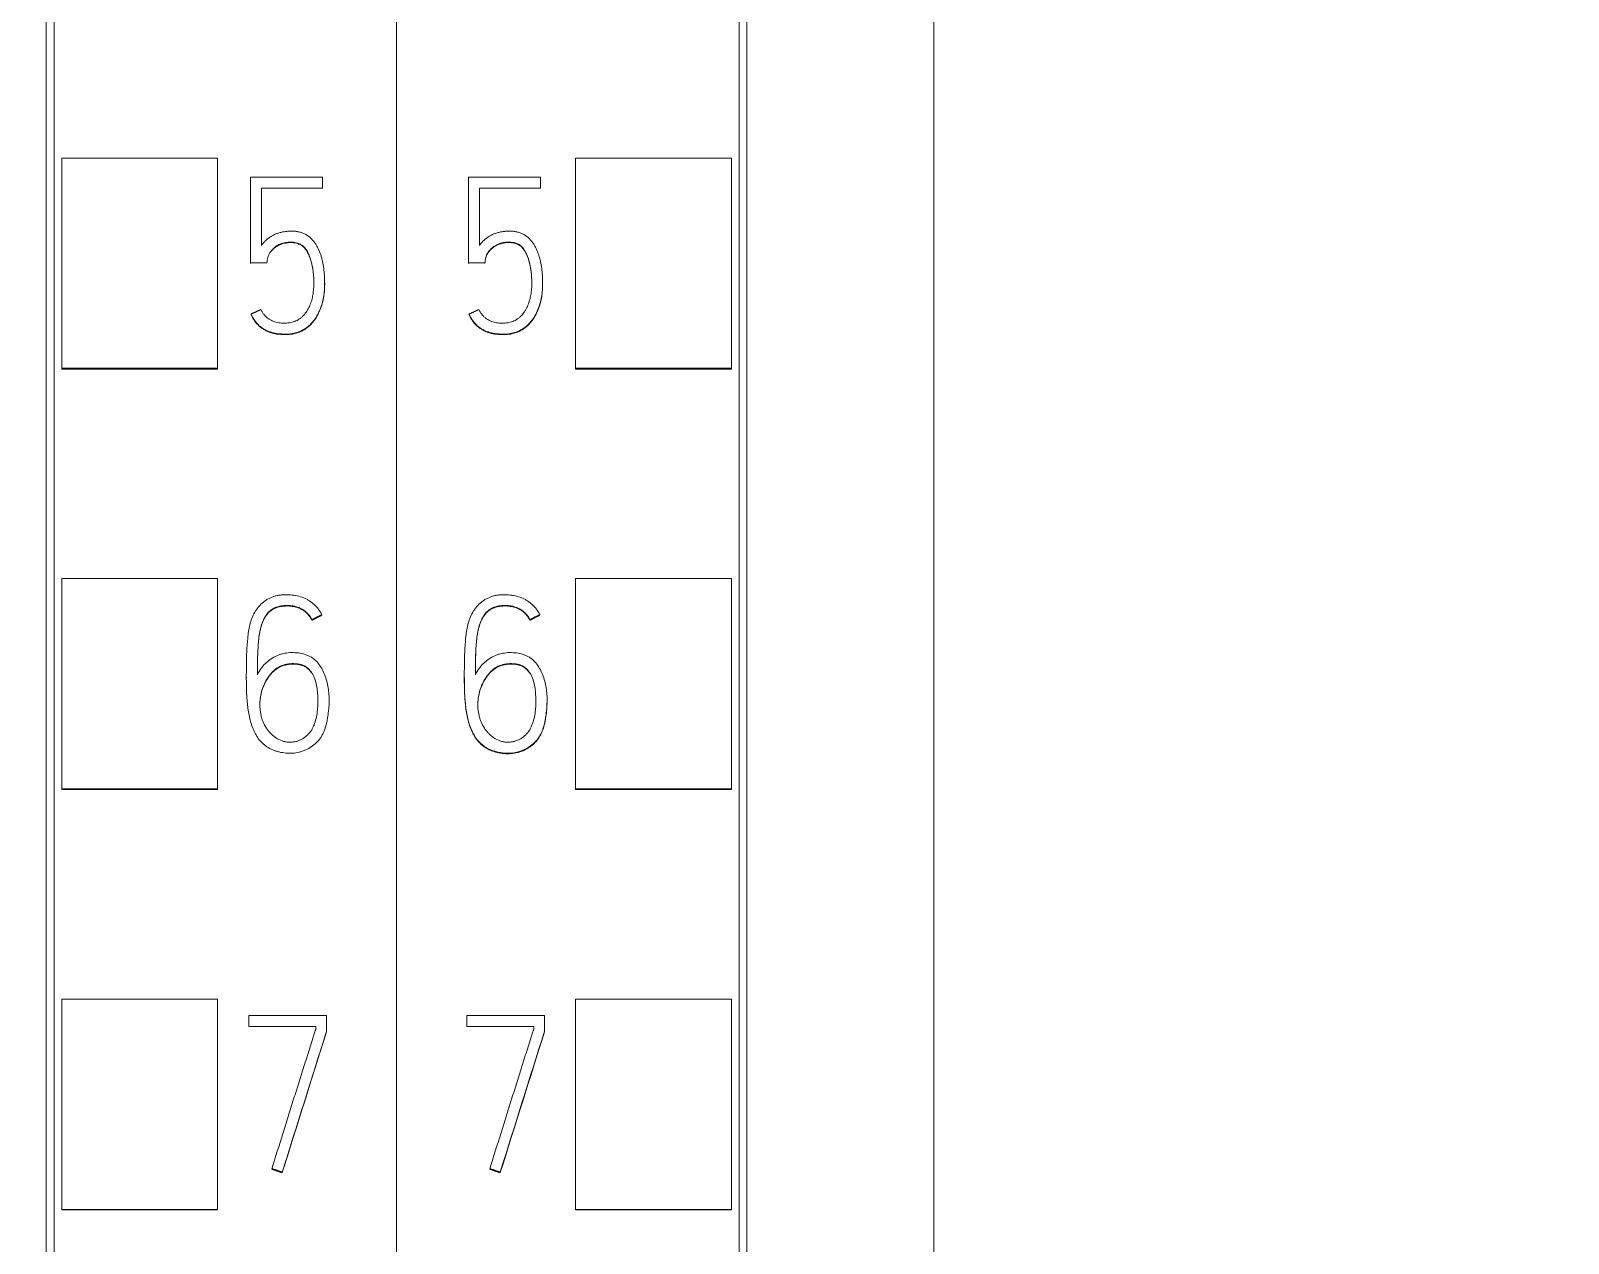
# Model space of a CAD drawing. Header units: millimetres. Extents: x 1359 to 3577, y 1333 to 3557.
# Drawn here: x 2831.47 to 2851.22, y 3219.21 to 3234.78 of the extents above; entities that cross this region are included whole.
import ezdxf

# ---------------------------------------------------------------- set-up
doc = ezdxf.new("R2010")
doc.units = ezdxf.units.MM
doc.set_wipeout_variables(frame=1)
doc.layers.add('000-PI-Oprema', color=30, linetype='Continuous', lineweight=5)
doc.layers.add('002-PI-Kabelska kanalica', color=150, linetype='Continuous')

# ---------------------------------------------------------------- blocks, each defined once
blk = doc.blocks.new('S7-1500 DQ HF - 6ES7522-1BL01-0AB0')
blk.add_wipeout([(0, 147), (34.8, 147), (34.8, 0), (0, 0)])
at = {"layer": '000-PI-Oprema', "color": 0, "linetype": 'ByBlock', "lineweight": 0}
for p, q in [((0, 134.681), (0, 21.262)), ((34.8, 134.681), (34.8, 21.262)), ((4.4, 132.4), (4.4, 23.585)), ((30.4, 23.585), (30.4, 132.4)), ((2.3, 47.36), (2.3, 50.061)), ((4.3, 50.061), (2.3, 50.061)), ((4.3, 47.36), (4.3, 50.061)), ((30.5, 47.36), (30.5, 50.061)), ((30.5, 50.061), (32.5, 50.061)), ((32.5, 47.36), (32.5, 50.061)), ((0.924, 49.813), (0.924, 48.714)), ((1.848, 49.813), (0.924, 49.813)), ((1.848, 49.674), (1.848, 49.813)), ((32.924, 49.813), (32.924, 48.714)), ((33.848, 49.813), (32.924, 49.813)), ((33.848, 49.674), (33.848, 49.813)), ((1.063, 48.936), (1.063, 49.674)), ((1.063, 49.674), (1.848, 49.674)), ((1.848, 49.674), (1.848, 49.668)), ((33.063, 48.936), (33.063, 49.674)), ((33.063, 49.674), (33.848, 49.674)), ((33.848, 49.674), (33.848, 49.668)), ((0.924, 48.714), (0.924, 48.708)), ((0.924, 48.714), (1.135, 48.714)), ((1.135, 48.714), (1.135, 48.708)), ((32.924, 48.714), (32.924, 48.708)), ((32.924, 48.714), (33.135, 48.714)), ((1.876, 48.449), (1.876, 48.455)), ((33.876, 48.449), (33.876, 48.455)), ((0.93, 48.057), (0.93, 48.051)), ((32.93, 48.057), (32.93, 48.051)), ((2.3, 47.35), (2.3, 47.36)), ((4.3, 47.36), (2.3, 47.36)), ((4.3, 47.35), (2.3, 47.35)), ((4.3, 47.35), (4.3, 47.36)), ((30.5, 47.35), (30.5, 47.36)), ((30.5, 47.36), (32.5, 47.36)), ((30.5, 47.35), (32.5, 47.35)), ((32.5, 47.35), (32.5, 47.36)), ((2.3, 41.958), (2.3, 44.659)), ((4.3, 44.659), (2.3, 44.659)), ((4.3, 41.958), (4.3, 44.659)), ((30.5, 41.958), (30.5, 44.659)), ((30.5, 44.659), (32.5, 44.659)), ((32.5, 41.958), (32.5, 44.659)), ((1.713, 44.131), (1.713, 44.124)), ((1.841, 44.197), (1.841, 44.191)), ((33.713, 44.131), (33.713, 44.124)), ((33.841, 44.197), (33.841, 44.191)), ((0.87, 43.39), (0.87, 43.384)), ((32.87, 43.39), (32.87, 43.384)), ((1.933, 43.09), (1.933, 43.097)), ((33.933, 43.09), (33.933, 43.097)), ((2.3, 41.95), (2.3, 41.958)), ((4.3, 41.958), (2.3, 41.958)), ((4.3, 41.95), (2.3, 41.95)), ((4.3, 41.95), (4.3, 41.958)), ((30.5, 41.95), (30.5, 41.958)), ((30.5, 41.958), (32.5, 41.958)), ((30.5, 41.95), (32.5, 41.95)), ((32.5, 41.95), (32.5, 41.958)), ((2.3, 36.556), (2.3, 39.257)), ((4.3, 39.257), (2.3, 39.257)), ((4.3, 36.556), (4.3, 39.257)), ((30.5, 36.556), (30.5, 39.257)), ((30.5, 39.257), (32.5, 39.257)), ((32.5, 36.556), (32.5, 39.257)), ((0.901, 38.906), (0.901, 39.048)), ((0.901, 39.048), (1.899, 39.048)), ((1.899, 39.048), (1.899, 38.845)), ((32.901, 38.906), (32.901, 39.048)), ((32.901, 39.048), (33.899, 39.048)), ((33.899, 39.048), (33.899, 38.845)), ((1.761, 38.906), (0.901, 38.906)), ((1.761, 38.867), (1.761, 38.906)), ((1.899, 38.845), (1.899, 38.839)), ((33.761, 38.906), (32.901, 38.906)), ((33.761, 38.867), (33.761, 38.906)), ((33.899, 38.845), (33.899, 38.839)), ((1.198, 37.08), (1.198, 37.074)), ((1.331, 37.036), (1.331, 37.029)), ((33.198, 37.08), (33.198, 37.074)), ((33.331, 37.036), (33.331, 37.029)), ((4.3, 36.556), (2.3, 36.556)), ((2.3, 36.55), (2.3, 36.556)), ((4.3, 36.55), (2.3, 36.55)), ((4.3, 36.55), (4.3, 36.556)), ((30.5, 36.55), (30.5, 36.556)), ((30.5, 36.556), (32.5, 36.556)), ((30.5, 36.55), (32.5, 36.55)), ((32.5, 36.55), (32.5, 36.556))]:
    blk.add_line(p, q, dxfattribs=at)
for centre, major_axis, ratio, start_param, end_param in [((13.871, 15.021), (313.796, 999.598), 0.017716, 1.552522, 1.554333), ((13.882, 15.012), (313.87, 999.835), 0.017722, 1.552527, 1.554337), ((45.942, 14.889), (314.693, 1002.461), 0.017767, 1.552474, 1.55428), ((45.677, 15.394), (311.246, 991.457), 0.017574, 1.552664, 1.55449)]:
    blk.add_ellipse(centre, major_axis=major_axis, ratio=ratio, start_param=start_param, end_param=end_param, dxfattribs=at)
for points, knots in [([(4.5, 132.586), (4.5, 129.542), (4.5, 119.972), (4.5, 105.802), (4.5, 91.235), (4.5, 77.025), (4.5, 62.731), (4.5, 47.245), (4.5, 34.605), (4.5, 26.64), (4.5, 23.299)], [0, 0, 0, 0, 0.083934, 0.263736, 0.389889, 0.484142, 0.653794, 0.78188, 0.908517, 1, 1, 1, 1]), ([(30.3, 23.299), (30.3, 26.64), (30.3, 34.605), (30.3, 47.245), (30.3, 62.731), (30.3, 77.025), (30.3, 91.235), (30.3, 105.802), (30.3, 119.972), (30.3, 129.542), (30.3, 132.586)], [0, 0, 0, 0, 0.091483, 0.21812, 0.346206, 0.515858, 0.610111, 0.736264, 0.916066, 1, 1, 1, 1]), ([(6.9, 129.52), (6.9, 127.497), (6.9, 118.948), (6.9, 105.802), (6.9, 91.235), (6.9, 77.025), (6.9, 62.731), (6.9, 47.245), (6.9, 34.486), (6.9, 25.605), (6.9, 21.348), (6.9, 20.55)], [0, 0, 0, 0, 0.055935, 0.236292, 0.362833, 0.457376, 0.627551, 0.756032, 0.883059, 0.978086, 1, 1, 1, 1]), ([(0.93, 48.057), (0.942, 48.031), (0.956, 48.005), (0.98, 47.969), (0.988, 47.958), (1.007, 47.935), (1.018, 47.925), (1.039, 47.905), (1.05, 47.896), (1.073, 47.879), (1.085, 47.871), (1.11, 47.856), (1.123, 47.849), (1.15, 47.836), (1.163, 47.831), (1.191, 47.822), (1.205, 47.818), (1.233, 47.811), (1.248, 47.808), (1.277, 47.804), (1.291, 47.803), (1.313, 47.802), (1.32, 47.801), (1.335, 47.8), (1.342, 47.8), (1.364, 47.799), (1.379, 47.799), (1.408, 47.8), (1.423, 47.801), (1.452, 47.804), (1.466, 47.807), (1.495, 47.813), (1.51, 47.817), (1.551, 47.83), (1.578, 47.842), (1.617, 47.864), (1.629, 47.872), (1.653, 47.889), (1.664, 47.898), (1.686, 47.918), (1.697, 47.928), (1.717, 47.949), (1.727, 47.961), (1.753, 47.996), (1.769, 48.02), (1.79, 48.059), (1.797, 48.072), (1.809, 48.098), (1.815, 48.112), (1.831, 48.153), (1.84, 48.181), (1.855, 48.237), (1.861, 48.266), (1.867, 48.309), (1.869, 48.323), (1.872, 48.352), (1.873, 48.367), (1.876, 48.411), (1.876, 48.44), (1.875, 48.499), (1.873, 48.557), (1.868, 48.615), (1.86, 48.673), (1.855, 48.702), (1.846, 48.745), (1.842, 48.759), (1.835, 48.788), (1.83, 48.802), (1.817, 48.844), (1.806, 48.871), (1.786, 48.911), (1.779, 48.924), (1.765, 48.949), (1.757, 48.961), (1.731, 48.997), (1.712, 49.019), (1.667, 49.058), (1.643, 49.074), (1.603, 49.094), (1.589, 49.1), (1.561, 49.109), (1.547, 49.112), (1.518, 49.118), (1.503, 49.12), (1.474, 49.122), (1.459, 49.122), (1.429, 49.122), (1.415, 49.121), (1.386, 49.119), (1.371, 49.117), (1.342, 49.113), (1.328, 49.11), (1.299, 49.103), (1.285, 49.098), (1.257, 49.089), (1.243, 49.083), (1.217, 49.071), (1.204, 49.064), (1.179, 49.048), (1.166, 49.04), (1.143, 49.022), (1.132, 49.013), (1.11, 48.993), (1.1, 48.982), (1.081, 48.96), (1.071, 48.949), (1.063, 48.936)], [0, 0, 0, 0, 0.03125, 0.03125, 0.046875, 0.046875, 0.0625, 0.0625, 0.078125, 0.078125, 0.09375, 0.09375, 0.109375, 0.109375, 0.125, 0.125, 0.140625, 0.140625, 0.15625, 0.15625, 0.171875, 0.171875, 0.179688, 0.179688, 0.1875, 0.1875, 0.203125, 0.203125, 0.21875, 0.21875, 0.234375, 0.234375, 0.25, 0.25, 0.28125, 0.28125, 0.296875, 0.296875, 0.3125, 0.3125, 0.328125, 0.328125, 0.34375, 0.34375, 0.375, 0.375, 0.390625, 0.390625, 0.40625, 0.40625, 0.4375, 0.4375, 0.46875, 0.46875, 0.484375, 0.484375, 0.5, 0.5, 0.53125, 0.53125, 0.5625, 0.59375, 0.59375, 0.625, 0.625, 0.640625, 0.640625, 0.65625, 0.65625, 0.6875, 0.6875, 0.703125, 0.703125, 0.71875, 0.71875, 0.75, 0.75, 0.78125, 0.78125, 0.796875, 0.796875, 0.8125, 0.8125, 0.828125, 0.828125, 0.84375, 0.84375, 0.859375, 0.859375, 0.875, 0.875, 0.890625, 0.890625, 0.90625, 0.90625, 0.921875, 0.921875, 0.9375, 0.9375, 0.953125, 0.953125, 0.96875, 0.96875, 0.984375, 0.984375, 1, 1, 1, 1]), ([(1.135, 48.714), (1.136, 48.738), (1.139, 48.761), (1.148, 48.794), (1.152, 48.805), (1.161, 48.826), (1.166, 48.837), (1.178, 48.856), (1.185, 48.865), (1.2, 48.883), (1.208, 48.891), (1.225, 48.907), (1.234, 48.914), (1.253, 48.928), (1.263, 48.934), (1.283, 48.945), (1.293, 48.951), (1.314, 48.96), (1.325, 48.963), (1.359, 48.973), (1.381, 48.978), (1.416, 48.98), (1.428, 48.981), (1.451, 48.981), (1.462, 48.98), (1.485, 48.978), (1.497, 48.976), (1.514, 48.973), (1.519, 48.971), (1.53, 48.968), (1.536, 48.966), (1.552, 48.96), (1.563, 48.955), (1.582, 48.943), (1.592, 48.936), (1.609, 48.921), (1.617, 48.912), (1.632, 48.894), (1.638, 48.885), (1.657, 48.855), (1.667, 48.835), (1.685, 48.792), (1.693, 48.77), (1.712, 48.704), (1.721, 48.659), (1.73, 48.591), (1.732, 48.568), (1.735, 48.522), (1.736, 48.499), (1.737, 48.43), (1.735, 48.384), (1.726, 48.316), (1.723, 48.293), (1.715, 48.26), (1.712, 48.248), (1.706, 48.226), (1.703, 48.215), (1.692, 48.182), (1.683, 48.16), (1.667, 48.129), (1.662, 48.119), (1.65, 48.099), (1.644, 48.089), (1.623, 48.061), (1.609, 48.044), (1.584, 48.019), (1.575, 48.012), (1.557, 47.997), (1.547, 47.991), (1.528, 47.978), (1.518, 47.973), (1.496, 47.963), (1.486, 47.959), (1.452, 47.949), (1.429, 47.945), (1.395, 47.942), (1.383, 47.941), (1.36, 47.94), (1.348, 47.94), (1.313, 47.941), (1.29, 47.944), (1.257, 47.951), (1.245, 47.954), (1.223, 47.961), (1.212, 47.965), (1.18, 47.98), (1.161, 47.992), (1.133, 48.013), (1.124, 48.021), (1.108, 48.037), (1.092, 48.055), (1.08, 48.074), (1.068, 48.094), (1.062, 48.105), (1.057, 48.115)], [0, 0, 0, 0, 0.03125, 0.03125, 0.046875, 0.046875, 0.0625, 0.0625, 0.078125, 0.078125, 0.09375, 0.09375, 0.109375, 0.109375, 0.125, 0.125, 0.140625, 0.140625, 0.15625, 0.15625, 0.1875, 0.1875, 0.203125, 0.203125, 0.21875, 0.21875, 0.234375, 0.234375, 0.242187, 0.242187, 0.25, 0.25, 0.265625, 0.265625, 0.28125, 0.28125, 0.296875, 0.296875, 0.3125, 0.3125, 0.34375, 0.34375, 0.375, 0.375, 0.4375, 0.4375, 0.46875, 0.46875, 0.5, 0.5, 0.5625, 0.5625, 0.59375, 0.59375, 0.609375, 0.609375, 0.625, 0.625, 0.65625, 0.65625, 0.671875, 0.671875, 0.6875, 0.6875, 0.71875, 0.71875, 0.734375, 0.734375, 0.75, 0.75, 0.765625, 0.765625, 0.78125, 0.78125, 0.8125, 0.8125, 0.828125, 0.828125, 0.84375, 0.84375, 0.875, 0.875, 0.890625, 0.890625, 0.90625, 0.90625, 0.9375, 0.9375, 0.953125, 0.953125, 0.96875, 0.984375, 0.984375, 1, 1, 1, 1]), ([(32.93, 48.057), (32.942, 48.031), (32.956, 48.005), (32.98, 47.969), (32.988, 47.958), (33.007, 47.935), (33.018, 47.925), (33.039, 47.905), (33.05, 47.896), (33.073, 47.879), (33.085, 47.871), (33.11, 47.856), (33.123, 47.849), (33.15, 47.836), (33.163, 47.831), (33.191, 47.822), (33.205, 47.818), (33.233, 47.811), (33.248, 47.808), (33.277, 47.804), (33.291, 47.803), (33.313, 47.802), (33.32, 47.801), (33.335, 47.8), (33.342, 47.8), (33.364, 47.799), (33.379, 47.799), (33.408, 47.8), (33.423, 47.801), (33.452, 47.804), (33.466, 47.807), (33.495, 47.813), (33.51, 47.817), (33.551, 47.83), (33.578, 47.842), (33.617, 47.864), (33.629, 47.872), (33.653, 47.889), (33.664, 47.898), (33.686, 47.918), (33.697, 47.928), (33.717, 47.949), (33.727, 47.961), (33.753, 47.996), (33.769, 48.02), (33.79, 48.059), (33.797, 48.072), (33.809, 48.098), (33.815, 48.112), (33.831, 48.153), (33.84, 48.181), (33.855, 48.237), (33.861, 48.266), (33.867, 48.309), (33.869, 48.323), (33.872, 48.352), (33.873, 48.367), (33.876, 48.411), (33.876, 48.44), (33.875, 48.499), (33.873, 48.557), (33.868, 48.615), (33.86, 48.673), (33.855, 48.702), (33.846, 48.745), (33.842, 48.759), (33.835, 48.788), (33.83, 48.802), (33.817, 48.844), (33.806, 48.871), (33.786, 48.911), (33.779, 48.924), (33.765, 48.949), (33.757, 48.961), (33.731, 48.997), (33.712, 49.019), (33.667, 49.058), (33.643, 49.074), (33.603, 49.094), (33.589, 49.1), (33.561, 49.109), (33.547, 49.112), (33.518, 49.118), (33.503, 49.12), (33.474, 49.122), (33.459, 49.122), (33.429, 49.122), (33.415, 49.121), (33.386, 49.119), (33.371, 49.117), (33.342, 49.113), (33.328, 49.11), (33.299, 49.103), (33.285, 49.098), (33.257, 49.089), (33.243, 49.083), (33.217, 49.071), (33.204, 49.064), (33.179, 49.048), (33.166, 49.04), (33.143, 49.022), (33.132, 49.013), (33.11, 48.993), (33.1, 48.982), (33.081, 48.96), (33.071, 48.949), (33.063, 48.936)], [0, 0, 0, 0, 0.03125, 0.03125, 0.046875, 0.046875, 0.0625, 0.0625, 0.078125, 0.078125, 0.09375, 0.09375, 0.109375, 0.109375, 0.125, 0.125, 0.140625, 0.140625, 0.15625, 0.15625, 0.171875, 0.171875, 0.179687, 0.179687, 0.1875, 0.1875, 0.203125, 0.203125, 0.21875, 0.21875, 0.234375, 0.234375, 0.25, 0.25, 0.28125, 0.28125, 0.296875, 0.296875, 0.3125, 0.3125, 0.328125, 0.328125, 0.34375, 0.34375, 0.375, 0.375, 0.390625, 0.390625, 0.40625, 0.40625, 0.4375, 0.4375, 0.46875, 0.46875, 0.484375, 0.484375, 0.5, 0.5, 0.53125, 0.53125, 0.5625, 0.59375, 0.59375, 0.625, 0.625, 0.640625, 0.640625, 0.65625, 0.65625, 0.6875, 0.6875, 0.703125, 0.703125, 0.71875, 0.71875, 0.75, 0.75, 0.78125, 0.78125, 0.796875, 0.796875, 0.8125, 0.8125, 0.828125, 0.828125, 0.84375, 0.84375, 0.859375, 0.859375, 0.875, 0.875, 0.890625, 0.890625, 0.90625, 0.90625, 0.921875, 0.921875, 0.9375, 0.9375, 0.953125, 0.953125, 0.96875, 0.96875, 0.984375, 0.984375, 1, 1, 1, 1]), ([(33.135, 48.714), (33.136, 48.738), (33.139, 48.761), (33.148, 48.794), (33.152, 48.805), (33.161, 48.827), (33.166, 48.837), (33.179, 48.856), (33.186, 48.866), (33.197, 48.879), (33.201, 48.883), (33.209, 48.892), (33.213, 48.896), (33.234, 48.915), (33.253, 48.929), (33.284, 48.946), (33.294, 48.951), (33.315, 48.96), (33.326, 48.964), (33.359, 48.974), (33.383, 48.978), (33.417, 48.981), (33.429, 48.981), (33.452, 48.981), (33.463, 48.98), (33.498, 48.977), (33.521, 48.972), (33.548, 48.962), (33.554, 48.959), (33.564, 48.954), (33.569, 48.951), (33.584, 48.942), (33.593, 48.935), (33.606, 48.924), (33.61, 48.92), (33.618, 48.911), (33.629, 48.898), (33.639, 48.884), (33.651, 48.864), (33.657, 48.854), (33.667, 48.833), (33.672, 48.823), (33.685, 48.791), (33.693, 48.769), (33.706, 48.725), (33.712, 48.703), (33.718, 48.669), (33.72, 48.658), (33.724, 48.635), (33.729, 48.601), (33.732, 48.567), (33.735, 48.521), (33.736, 48.498), (33.737, 48.43), (33.735, 48.385), (33.728, 48.328), (33.726, 48.316), (33.722, 48.294), (33.72, 48.282), (33.713, 48.248), (33.707, 48.226), (33.692, 48.182), (33.683, 48.161), (33.662, 48.119), (33.65, 48.099), (33.624, 48.062), (33.609, 48.044), (33.584, 48.02), (33.575, 48.012), (33.557, 47.998), (33.548, 47.991), (33.528, 47.979), (33.518, 47.973), (33.497, 47.963), (33.486, 47.959), (33.453, 47.949), (33.43, 47.945), (33.395, 47.942), (33.383, 47.941), (33.36, 47.94), (33.349, 47.94), (33.314, 47.941), (33.291, 47.944), (33.257, 47.951), (33.246, 47.954), (33.224, 47.961), (33.213, 47.965), (33.192, 47.975), (33.181, 47.98), (33.161, 47.992), (33.152, 47.999), (33.124, 48.02), (33.107, 48.036), (33.086, 48.064), (33.08, 48.074), (33.068, 48.094), (33.062, 48.105), (33.057, 48.115)], [0, 0, 0, 0, 0.03125, 0.03125, 0.046875, 0.046875, 0.0625, 0.0625, 0.078125, 0.078125, 0.085937, 0.085937, 0.09375, 0.09375, 0.125, 0.125, 0.140625, 0.140625, 0.15625, 0.15625, 0.1875, 0.1875, 0.203125, 0.203125, 0.21875, 0.21875, 0.25, 0.25, 0.257812, 0.257812, 0.265625, 0.265625, 0.28125, 0.28125, 0.289062, 0.289062, 0.296875, 0.3125, 0.3125, 0.328125, 0.328125, 0.34375, 0.34375, 0.375, 0.375, 0.40625, 0.40625, 0.421875, 0.421875, 0.4375, 0.46875, 0.46875, 0.5, 0.5, 0.5625, 0.5625, 0.578125, 0.578125, 0.59375, 0.59375, 0.625, 0.625, 0.65625, 0.65625, 0.6875, 0.6875, 0.71875, 0.71875, 0.734375, 0.734375, 0.75, 0.75, 0.765625, 0.765625, 0.78125, 0.78125, 0.8125, 0.8125, 0.828125, 0.828125, 0.84375, 0.84375, 0.875, 0.875, 0.890625, 0.890625, 0.90625, 0.90625, 0.921875, 0.921875, 0.9375, 0.9375, 0.96875, 0.96875, 0.984375, 0.984375, 1, 1, 1, 1]), ([(1.736, 48.451), (1.736, 48.457), (1.736, 48.463), (1.736, 48.492), (1.735, 48.514), (1.732, 48.56), (1.73, 48.583), (1.724, 48.628), (1.721, 48.651), (1.712, 48.697), (1.706, 48.719), (1.696, 48.752), (1.692, 48.763), (1.685, 48.785), (1.681, 48.796), (1.667, 48.828), (1.657, 48.849), (1.639, 48.878), (1.632, 48.887), (1.617, 48.906), (1.609, 48.914), (1.592, 48.93), (1.583, 48.937), (1.563, 48.949), (1.553, 48.954), (1.531, 48.962), (1.52, 48.965), (1.497, 48.97), (1.486, 48.972), (1.463, 48.974), (1.451, 48.975), (1.428, 48.975), (1.417, 48.974), (1.393, 48.972), (1.382, 48.971), (1.359, 48.967), (1.337, 48.961), (1.315, 48.954), (1.294, 48.945), (1.283, 48.94), (1.253, 48.922), (1.234, 48.909), (1.209, 48.886), (1.201, 48.877), (1.186, 48.86), (1.179, 48.85), (1.166, 48.831), (1.161, 48.821), (1.152, 48.799), (1.148, 48.788), (1.142, 48.766), (1.14, 48.755), (1.137, 48.732), (1.136, 48.72), (1.135, 48.708)], [0, 0, 0, 0, 0.015899, 0.015899, 0.077406, 0.077406, 0.138912, 0.138912, 0.200418, 0.200418, 0.261925, 0.261925, 0.292678, 0.292678, 0.323431, 0.323431, 0.384937, 0.384937, 0.41569, 0.41569, 0.446443, 0.446443, 0.477197, 0.477197, 0.50795, 0.50795, 0.538703, 0.538703, 0.569456, 0.569456, 0.600209, 0.600209, 0.630962, 0.630962, 0.661715, 0.661715, 0.692469, 0.723222, 0.723222, 0.753975, 0.753975, 0.815481, 0.815481, 0.846234, 0.846234, 0.876987, 0.876987, 0.907741, 0.907741, 0.938494, 0.938494, 0.969247, 0.969247, 1, 1, 1, 1]), ([(33.736, 48.45), (33.736, 48.456), (33.736, 48.461), (33.736, 48.488), (33.735, 48.511), (33.732, 48.557), (33.73, 48.579), (33.722, 48.647), (33.714, 48.692), (33.694, 48.759), (33.687, 48.781), (33.669, 48.823), (33.659, 48.844), (33.641, 48.874), (33.635, 48.883), (33.62, 48.902), (33.613, 48.911), (33.596, 48.927), (33.587, 48.934), (33.572, 48.944), (33.567, 48.947), (33.556, 48.952), (33.551, 48.954), (33.535, 48.961), (33.524, 48.964), (33.501, 48.969), (33.489, 48.971), (33.466, 48.974), (33.455, 48.974), (33.431, 48.975), (33.42, 48.974), (33.396, 48.973), (33.385, 48.971), (33.362, 48.967), (33.328, 48.959), (33.296, 48.946), (33.265, 48.929), (33.255, 48.923), (33.236, 48.909), (33.227, 48.902), (33.21, 48.887), (33.202, 48.878), (33.19, 48.865), (33.187, 48.861), (33.184, 48.857)], [0, 0, 0, 0, 0.015803, 0.015803, 0.087472, 0.087472, 0.159141, 0.159141, 0.30248, 0.30248, 0.374149, 0.374149, 0.445818, 0.445818, 0.481653, 0.481653, 0.517487, 0.517487, 0.553322, 0.553322, 0.571239, 0.571239, 0.589156, 0.589156, 0.624991, 0.624991, 0.660826, 0.660826, 0.69666, 0.69666, 0.732495, 0.732495, 0.768329, 0.768329, 0.804164, 0.875833, 0.875833, 0.911668, 0.911668, 0.947502, 0.947502, 0.983337, 0.983337, 1, 1, 1, 1]), ([(1.876, 48.449), (1.876, 48.428), (1.875, 48.406), (1.873, 48.356), (1.871, 48.327), (1.865, 48.284), (1.862, 48.269), (1.857, 48.24), (1.853, 48.226), (1.843, 48.183), (1.834, 48.155), (1.813, 48.1), (1.801, 48.074), (1.774, 48.021), (1.758, 47.996), (1.732, 47.961), (1.723, 47.95), (1.703, 47.928), (1.693, 47.917), (1.66, 47.887), (1.637, 47.87), (1.599, 47.847), (1.586, 47.841), (1.559, 47.828), (1.545, 47.823), (1.504, 47.808), (1.475, 47.801), (1.431, 47.795), (1.417, 47.794), (1.387, 47.793), (1.372, 47.793), (1.343, 47.794), (1.329, 47.795), (1.299, 47.796), (1.285, 47.797), (1.255, 47.801), (1.241, 47.803), (1.212, 47.81), (1.198, 47.814), (1.17, 47.823), (1.156, 47.828), (1.129, 47.84), (1.116, 47.846), (1.09, 47.861), (1.078, 47.87), (1.054, 47.887), (1.042, 47.896), (1.02, 47.916), (1.01, 47.926), (0.991, 47.948), (0.982, 47.96), (0.956, 47.998), (0.942, 48.024), (0.93, 48.051)], [0, 0, 0, 0, 0.044434, 0.044434, 0.104157, 0.104157, 0.134018, 0.134018, 0.16388, 0.16388, 0.223602, 0.223602, 0.283325, 0.283325, 0.343048, 0.343048, 0.37291, 0.37291, 0.402771, 0.402771, 0.462494, 0.462494, 0.492355, 0.492355, 0.522217, 0.522217, 0.58194, 0.58194, 0.611801, 0.611801, 0.641663, 0.641663, 0.671524, 0.671524, 0.701386, 0.701386, 0.731247, 0.731247, 0.761108, 0.761108, 0.79097, 0.79097, 0.820831, 0.820831, 0.850693, 0.850693, 0.880554, 0.880554, 0.910416, 0.910416, 0.940277, 0.940277, 1, 1, 1, 1]), ([(33.876, 48.449), (33.876, 48.428), (33.875, 48.406), (33.873, 48.356), (33.871, 48.327), (33.865, 48.284), (33.862, 48.269), (33.857, 48.24), (33.853, 48.226), (33.843, 48.183), (33.834, 48.155), (33.813, 48.1), (33.801, 48.074), (33.774, 48.021), (33.758, 47.996), (33.732, 47.961), (33.723, 47.95), (33.703, 47.928), (33.693, 47.917), (33.66, 47.887), (33.637, 47.87), (33.599, 47.847), (33.586, 47.841), (33.559, 47.828), (33.545, 47.823), (33.504, 47.808), (33.475, 47.801), (33.431, 47.795), (33.417, 47.794), (33.387, 47.793), (33.372, 47.793), (33.343, 47.794), (33.329, 47.795), (33.299, 47.796), (33.285, 47.797), (33.255, 47.801), (33.241, 47.803), (33.212, 47.81), (33.198, 47.814), (33.17, 47.823), (33.156, 47.828), (33.129, 47.84), (33.116, 47.846), (33.09, 47.861), (33.078, 47.87), (33.054, 47.887), (33.042, 47.896), (33.02, 47.916), (33.01, 47.926), (32.991, 47.948), (32.982, 47.96), (32.956, 47.998), (32.942, 48.024), (32.93, 48.051)], [0, 0, 0, 0, 0.044434, 0.044434, 0.104157, 0.104157, 0.134018, 0.134018, 0.16388, 0.16388, 0.223602, 0.223602, 0.283325, 0.283325, 0.343048, 0.343048, 0.37291, 0.37291, 0.402771, 0.402771, 0.462494, 0.462494, 0.492355, 0.492355, 0.522217, 0.522217, 0.58194, 0.58194, 0.611801, 0.611801, 0.641663, 0.641663, 0.671524, 0.671524, 0.701386, 0.701386, 0.731247, 0.731247, 0.761108, 0.761108, 0.79097, 0.79097, 0.820831, 0.820831, 0.850693, 0.850693, 0.880554, 0.880554, 0.910416, 0.910416, 0.940277, 0.940277, 1, 1, 1, 1]), ([(1.841, 44.197), (1.827, 44.222), (1.811, 44.246), (1.784, 44.281), (1.775, 44.292), (1.755, 44.313), (1.745, 44.323), (1.712, 44.352), (1.689, 44.369), (1.652, 44.391), (1.639, 44.398), (1.612, 44.41), (1.599, 44.415), (1.558, 44.429), (1.53, 44.437), (1.487, 44.444), (1.473, 44.447), (1.444, 44.45), (1.43, 44.451), (1.387, 44.453), (1.358, 44.453), (1.315, 44.449), (1.3, 44.448), (1.272, 44.443), (1.258, 44.44), (1.215, 44.428), (1.189, 44.418), (1.15, 44.398), (1.137, 44.391), (1.113, 44.375), (1.101, 44.367), (1.067, 44.34), (1.046, 44.319), (1.018, 44.286), (1.009, 44.275), (0.992, 44.251), (0.985, 44.239), (0.963, 44.202), (0.951, 44.175), (0.93, 44.121), (0.922, 44.093), (0.908, 44.037), (0.903, 44.009), (0.894, 43.953), (0.89, 43.924), (0.881, 43.839), (0.877, 43.781), (0.873, 43.666), (0.872, 43.609), (0.869, 43.436), (0.868, 43.321), (0.874, 43.177), (0.876, 43.149), (0.879, 43.092), (0.882, 43.063), (0.891, 42.977), (0.9, 42.921), (0.917, 42.85), (0.92, 42.836), (0.928, 42.808), (0.933, 42.794), (0.947, 42.753), (0.957, 42.726), (0.975, 42.687), (0.982, 42.674), (0.996, 42.649), (1.003, 42.636), (1.027, 42.599), (1.045, 42.577), (1.075, 42.546), (1.086, 42.536), (1.108, 42.517), (1.12, 42.508), (1.156, 42.484), (1.182, 42.471), (1.222, 42.454), (1.236, 42.449), (1.264, 42.44), (1.278, 42.436), (1.32, 42.425), (1.348, 42.421), (1.392, 42.417), (1.406, 42.416), (1.435, 42.415), (1.45, 42.416), (1.493, 42.419), (1.521, 42.423), (1.564, 42.434), (1.577, 42.438), (1.605, 42.447), (1.619, 42.453), (1.658, 42.47), (1.684, 42.484), (1.719, 42.509), (1.731, 42.518), (1.754, 42.536), (1.764, 42.546), (1.795, 42.577), (1.813, 42.599), (1.837, 42.636), (1.844, 42.649), (1.857, 42.675), (1.863, 42.688), (1.88, 42.728), (1.889, 42.756), (1.9, 42.798), (1.903, 42.812), (1.909, 42.84), (1.911, 42.855), (1.918, 42.898), (1.922, 42.926), (1.931, 43.013), (1.934, 43.07), (1.932, 43.156), (1.93, 43.185), (1.923, 43.242), (1.919, 43.271), (1.906, 43.329), (1.899, 43.357), (1.881, 43.412), (1.87, 43.44), (1.845, 43.493), (1.831, 43.518), (1.798, 43.566), (1.779, 43.588), (1.747, 43.618), (1.735, 43.628), (1.712, 43.645), (1.699, 43.652), (1.673, 43.666), (1.66, 43.672), (1.632, 43.683), (1.618, 43.687), (1.576, 43.699), (1.547, 43.704), (1.503, 43.708), (1.488, 43.708), (1.459, 43.709), (1.444, 43.709), (1.401, 43.706), (1.372, 43.702), (1.329, 43.692), (1.314, 43.688), (1.287, 43.679), (1.273, 43.674), (1.234, 43.656), (1.208, 43.642), (1.172, 43.617), (1.16, 43.608), (1.137, 43.589), (1.127, 43.58), (1.095, 43.549), (1.076, 43.527), (1.041, 43.48), (1.025, 43.455), (1.012, 43.429)], [0, 0, 0, 0, 0.015625, 0.015625, 0.023438, 0.023438, 0.03125, 0.03125, 0.046875, 0.046875, 0.054688, 0.054688, 0.0625, 0.0625, 0.078125, 0.078125, 0.085938, 0.085938, 0.09375, 0.09375, 0.109375, 0.109375, 0.117188, 0.117188, 0.125, 0.125, 0.140625, 0.140625, 0.148438, 0.148438, 0.15625, 0.15625, 0.171875, 0.171875, 0.179688, 0.179688, 0.1875, 0.1875, 0.203125, 0.203125, 0.21875, 0.21875, 0.234375, 0.234375, 0.25, 0.25, 0.28125, 0.28125, 0.3125, 0.3125, 0.375, 0.375, 0.390625, 0.390625, 0.40625, 0.40625, 0.4375, 0.4375, 0.445313, 0.445313, 0.453125, 0.453125, 0.46875, 0.46875, 0.476563, 0.476563, 0.484375, 0.484375, 0.5, 0.5, 0.507813, 0.507813, 0.515625, 0.515625, 0.53125, 0.53125, 0.539063, 0.539063, 0.546875, 0.546875, 0.5625, 0.5625, 0.570313, 0.570313, 0.578125, 0.578125, 0.59375, 0.59375, 0.601563, 0.601563, 0.609375, 0.609375, 0.625, 0.625, 0.632813, 0.632813, 0.640625, 0.640625, 0.65625, 0.65625, 0.664063, 0.664063, 0.671875, 0.671875, 0.6875, 0.6875, 0.695313, 0.695313, 0.703125, 0.703125, 0.71875, 0.71875, 0.75, 0.75, 0.765625, 0.765625, 0.78125, 0.78125, 0.796875, 0.796875, 0.8125, 0.8125, 0.828125, 0.828125, 0.84375, 0.84375, 0.851563, 0.851563, 0.859375, 0.859375, 0.867188, 0.867188, 0.875, 0.875, 0.890625, 0.890625, 0.898438, 0.898438, 0.90625, 0.90625, 0.921875, 0.921875, 0.929688, 0.929688, 0.9375, 0.9375, 0.953125, 0.953125, 0.960938, 0.960938, 0.96875, 0.96875, 0.984375, 0.984375, 1, 1, 1, 1]), ([(33.841, 44.197), (33.827, 44.222), (33.811, 44.246), (33.784, 44.281), (33.775, 44.292), (33.755, 44.313), (33.745, 44.323), (33.712, 44.352), (33.689, 44.369), (33.652, 44.391), (33.639, 44.398), (33.612, 44.41), (33.599, 44.415), (33.558, 44.429), (33.53, 44.437), (33.487, 44.444), (33.473, 44.447), (33.444, 44.45), (33.43, 44.451), (33.387, 44.453), (33.358, 44.453), (33.315, 44.449), (33.3, 44.448), (33.272, 44.443), (33.258, 44.44), (33.215, 44.428), (33.189, 44.418), (33.15, 44.398), (33.137, 44.391), (33.113, 44.375), (33.101, 44.367), (33.067, 44.34), (33.046, 44.319), (33.018, 44.286), (33.009, 44.275), (32.992, 44.251), (32.985, 44.239), (32.963, 44.202), (32.951, 44.175), (32.93, 44.121), (32.922, 44.093), (32.908, 44.037), (32.903, 44.009), (32.894, 43.953), (32.89, 43.924), (32.881, 43.839), (32.877, 43.781), (32.873, 43.666), (32.872, 43.609), (32.869, 43.436), (32.868, 43.321), (32.874, 43.177), (32.876, 43.149), (32.879, 43.092), (32.882, 43.063), (32.891, 42.977), (32.9, 42.921), (32.917, 42.85), (32.92, 42.836), (32.928, 42.808), (32.933, 42.794), (32.947, 42.753), (32.957, 42.726), (32.975, 42.687), (32.982, 42.674), (32.996, 42.649), (33.003, 42.636), (33.027, 42.599), (33.045, 42.577), (33.075, 42.546), (33.086, 42.536), (33.108, 42.517), (33.12, 42.508), (33.156, 42.484), (33.182, 42.471), (33.222, 42.454), (33.236, 42.449), (33.264, 42.44), (33.278, 42.436), (33.32, 42.425), (33.348, 42.421), (33.392, 42.417), (33.406, 42.416), (33.435, 42.415), (33.45, 42.416), (33.493, 42.419), (33.521, 42.423), (33.564, 42.434), (33.577, 42.438), (33.605, 42.447), (33.619, 42.453), (33.658, 42.47), (33.684, 42.484), (33.719, 42.509), (33.731, 42.518), (33.754, 42.536), (33.764, 42.546), (33.795, 42.577), (33.813, 42.599), (33.837, 42.636), (33.844, 42.649), (33.857, 42.675), (33.863, 42.688), (33.88, 42.728), (33.889, 42.756), (33.9, 42.798), (33.903, 42.812), (33.909, 42.84), (33.911, 42.855), (33.918, 42.898), (33.922, 42.926), (33.931, 43.013), (33.934, 43.07), (33.932, 43.156), (33.93, 43.185), (33.923, 43.242), (33.919, 43.271), (33.906, 43.329), (33.899, 43.357), (33.881, 43.412), (33.87, 43.44), (33.845, 43.493), (33.831, 43.518), (33.798, 43.566), (33.779, 43.588), (33.747, 43.618), (33.735, 43.628), (33.712, 43.645), (33.699, 43.652), (33.673, 43.666), (33.66, 43.672), (33.632, 43.683), (33.618, 43.687), (33.576, 43.699), (33.547, 43.704), (33.503, 43.708), (33.488, 43.708), (33.459, 43.709), (33.444, 43.709), (33.401, 43.706), (33.372, 43.702), (33.329, 43.692), (33.314, 43.688), (33.287, 43.679), (33.273, 43.674), (33.234, 43.656), (33.208, 43.642), (33.172, 43.617), (33.16, 43.608), (33.137, 43.589), (33.127, 43.58), (33.095, 43.549), (33.076, 43.527), (33.041, 43.48), (33.025, 43.455), (33.012, 43.429)], [0, 0, 0, 0, 0.015625, 0.015625, 0.023437, 0.023437, 0.03125, 0.03125, 0.046875, 0.046875, 0.054687, 0.054687, 0.0625, 0.0625, 0.078125, 0.078125, 0.085937, 0.085937, 0.09375, 0.09375, 0.109375, 0.109375, 0.117187, 0.117187, 0.125, 0.125, 0.140625, 0.140625, 0.148437, 0.148437, 0.15625, 0.15625, 0.171875, 0.171875, 0.179687, 0.179687, 0.1875, 0.1875, 0.203125, 0.203125, 0.21875, 0.21875, 0.234375, 0.234375, 0.25, 0.25, 0.28125, 0.28125, 0.3125, 0.3125, 0.375, 0.375, 0.390625, 0.390625, 0.40625, 0.40625, 0.4375, 0.4375, 0.445312, 0.445312, 0.453125, 0.453125, 0.46875, 0.46875, 0.476562, 0.476562, 0.484375, 0.484375, 0.5, 0.5, 0.507812, 0.507812, 0.515625, 0.515625, 0.53125, 0.53125, 0.539062, 0.539062, 0.546875, 0.546875, 0.5625, 0.5625, 0.570312, 0.570312, 0.578125, 0.578125, 0.59375, 0.59375, 0.601562, 0.601562, 0.609375, 0.609375, 0.625, 0.625, 0.632812, 0.632812, 0.640625, 0.640625, 0.65625, 0.65625, 0.664062, 0.664062, 0.671875, 0.671875, 0.6875, 0.6875, 0.695312, 0.695312, 0.703125, 0.703125, 0.71875, 0.71875, 0.75, 0.75, 0.765625, 0.765625, 0.78125, 0.78125, 0.796875, 0.796875, 0.8125, 0.8125, 0.828125, 0.828125, 0.84375, 0.84375, 0.851562, 0.851562, 0.859375, 0.859375, 0.867187, 0.867187, 0.875, 0.875, 0.890625, 0.890625, 0.898437, 0.898437, 0.90625, 0.90625, 0.921875, 0.921875, 0.929687, 0.929687, 0.9375, 0.9375, 0.953125, 0.953125, 0.960937, 0.960937, 0.96875, 0.96875, 0.984375, 0.984375, 1, 1, 1, 1]), ([(1.012, 43.429), (1.012, 43.49), (1.012, 43.551), (1.014, 43.642), (1.015, 43.673), (1.018, 43.734), (1.019, 43.764), (1.023, 43.825), (1.025, 43.855), (1.032, 43.916), (1.036, 43.946), (1.045, 43.991), (1.049, 44.006), (1.056, 44.036), (1.06, 44.051), (1.075, 44.096), (1.086, 44.124), (1.104, 44.158), (1.108, 44.165), (1.116, 44.178), (1.121, 44.185), (1.134, 44.204), (1.144, 44.216), (1.16, 44.232), (1.166, 44.238), (1.177, 44.248), (1.184, 44.253), (1.202, 44.267), (1.216, 44.275), (1.237, 44.285), (1.244, 44.288), (1.258, 44.293), (1.266, 44.296), (1.288, 44.302), (1.303, 44.305), (1.334, 44.31), (1.349, 44.312), (1.38, 44.314), (1.396, 44.314), (1.427, 44.313), (1.442, 44.312), (1.473, 44.307), (1.495, 44.303), (1.517, 44.296), (1.532, 44.291), (1.539, 44.289), (1.561, 44.28), (1.575, 44.273), (1.602, 44.257), (1.615, 44.249), (1.633, 44.234), (1.639, 44.229), (1.65, 44.218), (1.656, 44.213), (1.672, 44.196), (1.681, 44.184), (1.699, 44.158), (1.707, 44.145), (1.713, 44.131)], [0, 0, 0, 0, 0.125, 0.125, 0.1875, 0.1875, 0.25, 0.25, 0.3125, 0.3125, 0.375, 0.375, 0.40625, 0.40625, 0.4375, 0.4375, 0.5, 0.5, 0.515625, 0.515625, 0.53125, 0.53125, 0.5625, 0.5625, 0.578125, 0.578125, 0.59375, 0.59375, 0.625, 0.625, 0.640625, 0.640625, 0.65625, 0.65625, 0.6875, 0.6875, 0.71875, 0.71875, 0.75, 0.75, 0.78125, 0.78125, 0.8125, 0.828125, 0.828125, 0.84375, 0.84375, 0.875, 0.875, 0.90625, 0.90625, 0.921875, 0.921875, 0.9375, 0.9375, 0.96875, 0.96875, 1, 1, 1, 1]), ([(1.713, 44.124), (1.7, 44.152), (1.682, 44.178), (1.656, 44.206), (1.651, 44.211), (1.64, 44.222), (1.634, 44.227), (1.616, 44.242), (1.59, 44.259), (1.563, 44.273), (1.534, 44.285), (1.519, 44.29), (1.489, 44.298), (1.474, 44.301), (1.444, 44.305), (1.428, 44.307), (1.382, 44.308), (1.351, 44.307), (1.305, 44.3), (1.29, 44.296), (1.26, 44.288), (1.246, 44.283), (1.225, 44.273), (1.218, 44.269), (1.204, 44.261), (1.198, 44.257), (1.179, 44.243), (1.161, 44.228), (1.146, 44.211), (1.136, 44.199), (1.131, 44.193), (1.117, 44.174), (1.109, 44.161), (1.094, 44.134), (1.088, 44.12), (1.076, 44.092), (1.071, 44.077), (1.056, 44.033), (1.049, 44.003), (1.037, 43.943), (1.032, 43.913), (1.025, 43.852), (1.023, 43.822), (1.019, 43.76), (1.018, 43.73), (1.015, 43.668), (1.015, 43.637), (1.012, 43.545), (1.012, 43.484), (1.012, 43.422)], [0, 0, 0, 0, 0.0625, 0.0625, 0.078125, 0.078125, 0.09375, 0.09375, 0.125, 0.15625, 0.15625, 0.1875, 0.1875, 0.21875, 0.21875, 0.25, 0.25, 0.3125, 0.3125, 0.34375, 0.34375, 0.375, 0.375, 0.390625, 0.390625, 0.40625, 0.40625, 0.4375, 0.453125, 0.453125, 0.46875, 0.46875, 0.5, 0.5, 0.53125, 0.53125, 0.5625, 0.5625, 0.625, 0.625, 0.6875, 0.6875, 0.75, 0.75, 0.8125, 0.8125, 0.875, 0.875, 1, 1, 1, 1]), ([(33.012, 43.429), (33.012, 43.49), (33.012, 43.551), (33.014, 43.642), (33.015, 43.673), (33.018, 43.734), (33.019, 43.764), (33.023, 43.825), (33.025, 43.855), (33.032, 43.916), (33.036, 43.946), (33.045, 43.991), (33.049, 44.006), (33.056, 44.036), (33.06, 44.051), (33.075, 44.096), (33.086, 44.124), (33.104, 44.158), (33.108, 44.165), (33.116, 44.178), (33.121, 44.185), (33.134, 44.204), (33.144, 44.216), (33.16, 44.232), (33.166, 44.238), (33.177, 44.248), (33.184, 44.253), (33.202, 44.267), (33.216, 44.275), (33.237, 44.285), (33.244, 44.288), (33.258, 44.293), (33.266, 44.296), (33.288, 44.302), (33.303, 44.305), (33.334, 44.31), (33.349, 44.312), (33.38, 44.314), (33.396, 44.314), (33.427, 44.313), (33.442, 44.312), (33.473, 44.307), (33.495, 44.303), (33.517, 44.296), (33.532, 44.291), (33.539, 44.289), (33.561, 44.28), (33.575, 44.273), (33.602, 44.257), (33.615, 44.249), (33.633, 44.234), (33.639, 44.229), (33.65, 44.218), (33.656, 44.213), (33.672, 44.196), (33.681, 44.184), (33.699, 44.158), (33.707, 44.145), (33.713, 44.131)], [0, 0, 0, 0, 0.125, 0.125, 0.1875, 0.1875, 0.25, 0.25, 0.3125, 0.3125, 0.375, 0.375, 0.40625, 0.40625, 0.4375, 0.4375, 0.5, 0.5, 0.515625, 0.515625, 0.53125, 0.53125, 0.5625, 0.5625, 0.578125, 0.578125, 0.59375, 0.59375, 0.625, 0.625, 0.640625, 0.640625, 0.65625, 0.65625, 0.6875, 0.6875, 0.71875, 0.71875, 0.75, 0.75, 0.78125, 0.78125, 0.8125, 0.828125, 0.828125, 0.84375, 0.84375, 0.875, 0.875, 0.90625, 0.90625, 0.921875, 0.921875, 0.9375, 0.9375, 0.96875, 0.96875, 1, 1, 1, 1]), ([(33.713, 44.124), (33.7, 44.152), (33.682, 44.178), (33.656, 44.206), (33.651, 44.211), (33.64, 44.222), (33.634, 44.227), (33.616, 44.242), (33.59, 44.259), (33.563, 44.273), (33.534, 44.285), (33.519, 44.29), (33.489, 44.298), (33.474, 44.301), (33.444, 44.305), (33.428, 44.307), (33.382, 44.308), (33.351, 44.307), (33.305, 44.3), (33.29, 44.296), (33.26, 44.288), (33.246, 44.283), (33.225, 44.273), (33.218, 44.269), (33.204, 44.261), (33.198, 44.257), (33.179, 44.243), (33.161, 44.228), (33.146, 44.211), (33.136, 44.199), (33.131, 44.193), (33.117, 44.174), (33.109, 44.161), (33.094, 44.134), (33.088, 44.12), (33.076, 44.092), (33.071, 44.077), (33.056, 44.033), (33.049, 44.003), (33.037, 43.943), (33.032, 43.913), (33.025, 43.852), (33.023, 43.822), (33.019, 43.76), (33.018, 43.73), (33.015, 43.668), (33.015, 43.637), (33.012, 43.545), (33.012, 43.484), (33.012, 43.422)], [0, 0, 0, 0, 0.0625, 0.0625, 0.078125, 0.078125, 0.09375, 0.09375, 0.125, 0.15625, 0.15625, 0.1875, 0.1875, 0.21875, 0.21875, 0.25, 0.25, 0.3125, 0.3125, 0.34375, 0.34375, 0.375, 0.375, 0.390625, 0.390625, 0.40625, 0.40625, 0.4375, 0.453125, 0.453125, 0.46875, 0.46875, 0.5, 0.5, 0.53125, 0.53125, 0.5625, 0.5625, 0.625, 0.625, 0.6875, 0.6875, 0.75, 0.75, 0.8125, 0.8125, 0.875, 0.875, 1, 1, 1, 1]), ([(1.285, 43.523), (1.31, 43.537), (1.338, 43.548), (1.38, 43.559), (1.395, 43.561), (1.424, 43.565), (1.454, 43.568), (1.483, 43.567), (1.512, 43.566), (1.527, 43.564), (1.556, 43.559), (1.571, 43.556), (1.599, 43.546), (1.612, 43.54), (1.638, 43.526), (1.65, 43.518), (1.672, 43.498), (1.682, 43.487), (1.701, 43.465), (1.709, 43.453), (1.724, 43.427), (1.731, 43.414), (1.749, 43.374), (1.758, 43.346), (1.769, 43.304), (1.772, 43.289), (1.777, 43.26), (1.779, 43.246), (1.784, 43.202), (1.786, 43.173), (1.788, 43.115), (1.789, 43.086), (1.787, 42.999), (1.782, 42.941), (1.764, 42.854), (1.757, 42.825), (1.742, 42.784), (1.736, 42.77), (1.724, 42.744), (1.717, 42.731), (1.694, 42.693), (1.675, 42.671), (1.649, 42.645), (1.644, 42.64), (1.632, 42.63), (1.627, 42.626), (1.609, 42.612), (1.597, 42.605), (1.571, 42.59), (1.558, 42.584), (1.53, 42.574), (1.502, 42.565), (1.473, 42.561), (1.444, 42.558), (1.429, 42.558), (1.399, 42.559), (1.385, 42.561), (1.356, 42.566), (1.342, 42.57), (1.3, 42.585), (1.274, 42.598), (1.237, 42.623), (1.225, 42.632), (1.203, 42.651), (1.182, 42.671), (1.162, 42.693), (1.144, 42.716), (1.135, 42.728), (1.111, 42.765), (1.097, 42.791), (1.08, 42.831), (1.075, 42.845), (1.066, 42.873), (1.062, 42.888), (1.052, 42.93), (1.048, 42.959), (1.044, 43.003), (1.044, 43.017), (1.043, 43.047), (1.043, 43.061), (1.046, 43.105), (1.049, 43.134), (1.06, 43.192), (1.067, 43.22), (1.082, 43.262), (1.087, 43.275), (1.098, 43.303), (1.105, 43.316), (1.125, 43.355), (1.14, 43.379), (1.165, 43.415), (1.174, 43.426), (1.194, 43.449), (1.204, 43.459), (1.236, 43.49), (1.259, 43.508), (1.285, 43.523)], [0, 0, 0, 0, 0.03125, 0.03125, 0.046875, 0.046875, 0.0625, 0.078125, 0.078125, 0.09375, 0.09375, 0.109375, 0.109375, 0.125, 0.125, 0.140625, 0.140625, 0.15625, 0.15625, 0.171875, 0.171875, 0.1875, 0.1875, 0.21875, 0.21875, 0.234375, 0.234375, 0.25, 0.25, 0.28125, 0.28125, 0.3125, 0.3125, 0.375, 0.375, 0.40625, 0.40625, 0.421875, 0.421875, 0.4375, 0.4375, 0.46875, 0.46875, 0.476563, 0.476563, 0.484375, 0.484375, 0.5, 0.5, 0.515625, 0.515625, 0.53125, 0.546875, 0.546875, 0.5625, 0.5625, 0.578125, 0.578125, 0.59375, 0.59375, 0.625, 0.625, 0.640625, 0.640625, 0.65625, 0.671875, 0.671875, 0.6875, 0.6875, 0.71875, 0.71875, 0.734375, 0.734375, 0.75, 0.75, 0.78125, 0.78125, 0.796875, 0.796875, 0.8125, 0.8125, 0.84375, 0.84375, 0.875, 0.875, 0.890625, 0.890625, 0.90625, 0.90625, 0.9375, 0.9375, 0.953125, 0.953125, 0.96875, 0.96875, 1, 1, 1, 1]), ([(1.285, 43.516), (1.259, 43.502), (1.236, 43.484), (1.204, 43.453), (1.194, 43.443), (1.175, 43.42), (1.166, 43.409), (1.14, 43.373), (1.125, 43.348), (1.105, 43.309), (1.098, 43.296), (1.087, 43.269), (1.082, 43.255), (1.067, 43.214), (1.06, 43.185), (1.052, 43.142), (1.05, 43.128), (1.046, 43.099), (1.045, 43.084), (1.044, 43.059), (1.043, 43.048), (1.043, 43.037)], [0, 0, 0, 0, 0.157109, 0.157109, 0.235664, 0.235664, 0.314218, 0.314218, 0.471328, 0.471328, 0.549882, 0.549882, 0.628437, 0.628437, 0.785546, 0.785546, 0.864101, 0.864101, 0.942655, 0.942655, 1, 1, 1, 1]), ([(1.705, 43.451), (1.701, 43.458), (1.696, 43.465), (1.681, 43.482), (1.671, 43.493), (1.654, 43.507), (1.648, 43.512), (1.636, 43.52), (1.63, 43.524), (1.611, 43.535), (1.597, 43.54), (1.569, 43.55), (1.555, 43.553), (1.526, 43.558), (1.512, 43.56), (1.483, 43.561), (1.468, 43.561), (1.424, 43.56), (1.395, 43.556), (1.352, 43.545), (1.338, 43.541), (1.318, 43.533), (1.311, 43.53), (1.298, 43.523), (1.291, 43.52), (1.285, 43.516)], [0, 0, 0, 0, 0.053658, 0.053658, 0.148292, 0.148292, 0.195609, 0.195609, 0.242926, 0.242926, 0.33756, 0.33756, 0.432195, 0.432195, 0.526829, 0.526829, 0.621463, 0.621463, 0.810732, 0.810732, 0.905366, 0.905366, 0.952683, 0.952683, 1, 1, 1, 1]), ([(33.285, 43.523), (33.31, 43.537), (33.338, 43.548), (33.38, 43.559), (33.395, 43.561), (33.424, 43.565), (33.454, 43.568), (33.483, 43.567), (33.512, 43.566), (33.527, 43.564), (33.556, 43.559), (33.571, 43.556), (33.599, 43.546), (33.612, 43.54), (33.638, 43.526), (33.65, 43.518), (33.672, 43.498), (33.682, 43.487), (33.701, 43.465), (33.709, 43.453), (33.724, 43.427), (33.731, 43.414), (33.749, 43.374), (33.758, 43.346), (33.769, 43.304), (33.772, 43.289), (33.777, 43.26), (33.779, 43.246), (33.784, 43.202), (33.786, 43.173), (33.788, 43.115), (33.789, 43.086), (33.787, 42.999), (33.782, 42.941), (33.764, 42.854), (33.757, 42.825), (33.742, 42.784), (33.736, 42.77), (33.724, 42.744), (33.717, 42.731), (33.694, 42.693), (33.675, 42.671), (33.649, 42.645), (33.644, 42.64), (33.632, 42.63), (33.627, 42.626), (33.609, 42.612), (33.597, 42.605), (33.571, 42.59), (33.558, 42.584), (33.53, 42.574), (33.502, 42.565), (33.473, 42.561), (33.444, 42.558), (33.429, 42.558), (33.399, 42.559), (33.385, 42.561), (33.356, 42.566), (33.342, 42.57), (33.3, 42.585), (33.274, 42.598), (33.237, 42.623), (33.225, 42.632), (33.203, 42.651), (33.182, 42.671), (33.162, 42.693), (33.144, 42.716), (33.135, 42.728), (33.111, 42.765), (33.097, 42.791), (33.08, 42.831), (33.075, 42.845), (33.066, 42.873), (33.062, 42.888), (33.052, 42.93), (33.048, 42.959), (33.044, 43.003), (33.044, 43.017), (33.043, 43.047), (33.043, 43.061), (33.046, 43.105), (33.049, 43.134), (33.06, 43.192), (33.067, 43.22), (33.082, 43.262), (33.087, 43.275), (33.098, 43.303), (33.105, 43.316), (33.125, 43.355), (33.14, 43.379), (33.165, 43.415), (33.174, 43.426), (33.194, 43.449), (33.204, 43.459), (33.236, 43.49), (33.259, 43.508), (33.285, 43.523)], [0, 0, 0, 0, 0.03125, 0.03125, 0.046875, 0.046875, 0.0625, 0.078125, 0.078125, 0.09375, 0.09375, 0.109375, 0.109375, 0.125, 0.125, 0.140625, 0.140625, 0.15625, 0.15625, 0.171875, 0.171875, 0.1875, 0.1875, 0.21875, 0.21875, 0.234375, 0.234375, 0.25, 0.25, 0.28125, 0.28125, 0.3125, 0.3125, 0.375, 0.375, 0.40625, 0.40625, 0.421875, 0.421875, 0.4375, 0.4375, 0.46875, 0.46875, 0.476562, 0.476562, 0.484375, 0.484375, 0.5, 0.5, 0.515625, 0.515625, 0.53125, 0.546875, 0.546875, 0.5625, 0.5625, 0.578125, 0.578125, 0.59375, 0.59375, 0.625, 0.625, 0.640625, 0.640625, 0.65625, 0.671875, 0.671875, 0.6875, 0.6875, 0.71875, 0.71875, 0.734375, 0.734375, 0.75, 0.75, 0.78125, 0.78125, 0.796875, 0.796875, 0.8125, 0.8125, 0.84375, 0.84375, 0.875, 0.875, 0.890625, 0.890625, 0.90625, 0.90625, 0.9375, 0.9375, 0.953125, 0.953125, 0.96875, 0.96875, 1, 1, 1, 1]), ([(33.285, 43.516), (33.259, 43.502), (33.236, 43.484), (33.204, 43.453), (33.194, 43.443), (33.175, 43.42), (33.166, 43.409), (33.14, 43.373), (33.125, 43.348), (33.105, 43.309), (33.098, 43.296), (33.087, 43.269), (33.082, 43.255), (33.067, 43.214), (33.06, 43.185), (33.052, 43.142), (33.05, 43.128), (33.046, 43.099), (33.045, 43.084), (33.044, 43.059), (33.043, 43.048), (33.043, 43.037)], [0, 0, 0, 0, 0.157109, 0.157109, 0.235664, 0.235664, 0.314218, 0.314218, 0.471328, 0.471328, 0.549882, 0.549882, 0.628437, 0.628437, 0.785546, 0.785546, 0.864101, 0.864101, 0.942655, 0.942655, 1, 1, 1, 1]), ([(33.705, 43.451), (33.701, 43.458), (33.696, 43.465), (33.681, 43.482), (33.671, 43.493), (33.654, 43.507), (33.648, 43.512), (33.636, 43.52), (33.63, 43.524), (33.611, 43.535), (33.597, 43.54), (33.569, 43.55), (33.555, 43.553), (33.526, 43.558), (33.512, 43.56), (33.483, 43.561), (33.468, 43.561), (33.424, 43.56), (33.395, 43.556), (33.352, 43.545), (33.338, 43.541), (33.318, 43.533), (33.311, 43.53), (33.298, 43.523), (33.291, 43.52), (33.285, 43.516)], [0, 0, 0, 0, 0.053658, 0.053658, 0.148292, 0.148292, 0.195609, 0.195609, 0.242926, 0.242926, 0.33756, 0.33756, 0.432195, 0.432195, 0.526829, 0.526829, 0.621463, 0.621463, 0.810732, 0.810732, 0.905366, 0.905366, 0.952683, 0.952683, 1, 1, 1, 1]), ([(1.933, 43.091), (1.933, 43.045), (1.93, 42.999), (1.923, 42.924), (1.919, 42.895), (1.912, 42.852), (1.909, 42.838), (1.904, 42.809), (1.9, 42.795), (1.89, 42.753), (1.881, 42.725), (1.865, 42.685), (1.859, 42.671), (1.846, 42.645), (1.838, 42.633), (1.815, 42.596), (1.797, 42.573), (1.767, 42.542), (1.756, 42.532), (1.734, 42.514), (1.722, 42.505), (1.686, 42.48), (1.661, 42.466), (1.621, 42.447), (1.608, 42.442), (1.58, 42.432), (1.566, 42.428), (1.524, 42.418), (1.496, 42.413), (1.452, 42.41), (1.437, 42.409), (1.408, 42.41), (1.394, 42.41), (1.35, 42.414), (1.322, 42.419), (1.279, 42.429), (1.265, 42.433), (1.238, 42.442), (1.224, 42.447), (1.184, 42.464), (1.159, 42.477), (1.128, 42.497), (1.122, 42.501), (1.111, 42.509), (1.105, 42.514), (1.088, 42.528), (1.077, 42.538), (1.047, 42.569), (1.029, 42.591), (1.005, 42.627), (0.997, 42.64), (0.983, 42.666), (0.976, 42.678), (0.958, 42.718), (0.947, 42.745), (0.929, 42.799), (0.921, 42.827), (0.907, 42.884), (0.901, 42.912), (0.892, 42.969), (0.884, 43.026), (0.88, 43.084), (0.876, 43.141), (0.874, 43.17), (0.87, 43.26), (0.87, 43.322), (0.87, 43.384)], [0, 0, 0, 0, 0.061997, 0.061997, 0.100843, 0.100843, 0.120266, 0.120266, 0.139688, 0.139688, 0.178534, 0.178534, 0.197957, 0.197957, 0.217379, 0.217379, 0.256225, 0.256225, 0.275648, 0.275648, 0.295071, 0.295071, 0.333916, 0.333916, 0.353339, 0.353339, 0.372762, 0.372762, 0.411607, 0.411607, 0.43103, 0.43103, 0.450453, 0.450453, 0.489298, 0.489298, 0.508721, 0.508721, 0.528144, 0.528144, 0.566989, 0.566989, 0.5767, 0.5767, 0.586412, 0.586412, 0.605835, 0.605835, 0.64468, 0.64468, 0.664103, 0.664103, 0.683526, 0.683526, 0.722371, 0.722371, 0.761217, 0.761217, 0.800062, 0.800062, 0.838908, 0.877753, 0.877753, 0.916599, 0.916599, 1, 1, 1, 1]), ([(1.198, 37.08), (1.244, 37.229), (1.291, 37.378), (1.361, 37.601), (1.385, 37.676), (1.431, 37.825), (1.454, 37.9), (1.489, 38.011), (1.501, 38.049), (1.525, 38.123), (1.536, 38.16), (1.571, 38.272), (1.595, 38.346), (1.642, 38.495), (1.665, 38.57), (1.7, 38.682), (1.712, 38.719), (1.73, 38.775), (1.736, 38.793), (1.745, 38.821), (1.748, 38.83), (1.754, 38.849), (1.757, 38.858), (1.761, 38.867)], [0, 0, 0, 0, 0.25, 0.25, 0.375, 0.375, 0.5, 0.5, 0.5625, 0.5625, 0.625, 0.625, 0.75, 0.75, 0.875, 0.875, 0.9375, 0.9375, 0.96875, 0.96875, 0.984375, 0.984375, 1, 1, 1, 1]), ([(33.198, 37.08), (33.244, 37.229), (33.291, 37.378), (33.361, 37.601), (33.385, 37.676), (33.431, 37.825), (33.454, 37.9), (33.489, 38.011), (33.501, 38.049), (33.525, 38.123), (33.536, 38.16), (33.571, 38.272), (33.595, 38.346), (33.642, 38.495), (33.665, 38.57), (33.7, 38.682), (33.712, 38.719), (33.73, 38.775), (33.736, 38.793), (33.745, 38.821), (33.748, 38.83), (33.754, 38.849), (33.757, 38.858), (33.761, 38.867)], [0, 0, 0, 0, 0.25, 0.25, 0.375, 0.375, 0.5, 0.5, 0.5625, 0.5625, 0.625, 0.625, 0.75, 0.75, 0.875, 0.875, 0.9375, 0.9375, 0.96875, 0.96875, 0.984375, 0.984375, 1, 1, 1, 1])]:
    blk.add_open_spline(points, degree=3, knots=knots, dxfattribs=at)
for points, weights in [([(1.057, 48.115), (0.994, 48.086), (0.93, 48.057)], [0.500000107308, 0.499999892692, 0.500000107308]), ([(33.057, 48.115), (32.994, 48.086), (32.93, 48.057)], [0.499999869056, 0.500000130944, 0.499999869056]), ([(1.713, 44.131), (1.777, 44.164), (1.841, 44.197)], [0.499999757695, 0.500000242305, 0.499999757695]), ([(1.841, 44.191), (1.777, 44.158), (1.713, 44.124)], [0.500000044612, 0.499999955388, 0.500000044612]), ([(33.713, 44.131), (33.777, 44.164), (33.841, 44.197)], [0.499999836984, 0.500000163016, 0.499999836984]), ([(33.841, 44.191), (33.777, 44.158), (33.713, 44.124)], [0.500000111379, 0.499999888621, 0.500000111379]), ([(1.331, 37.036), (1.264, 37.058), (1.198, 37.08)], [0.500000215359, 0.499999784641, 0.500000215359]), ([(1.198, 37.074), (1.264, 37.052), (1.331, 37.029)], [0.499999929207, 0.500000070793, 0.499999929207]), ([(33.331, 37.036), (33.264, 37.058), (33.198, 37.08)], [0.500000361581, 0.499999638419, 0.500000361581]), ([(33.198, 37.074), (33.264, 37.052), (33.331, 37.029)], [0.500000013202, 0.499999986798, 0.500000013202])]:
    blk.add_rational_spline(points, weights, degree=2, dxfattribs=at)

msp = doc.modelspace()

# ---------------------------------------------------------------- block references
at = {"layer": '002-PI-Kabelska kanalica', "color": 0, "linetype": 'ByBlock', "lineweight": 0}
msp.add_blockref('S7-1500 DQ HF - 6ES7522-1BL01-0AB0', (2801.371, 3183.083), dxfattribs=at)

# ---------------------------------------------------------------- next in the draw order: block references
msp.add_blockref('S7-1500 DQ HF - 6ES7522-1BL01-0AB0', (2836.171, 3183.083), dxfattribs=at)

doc.saveas('drawing.dxf')
